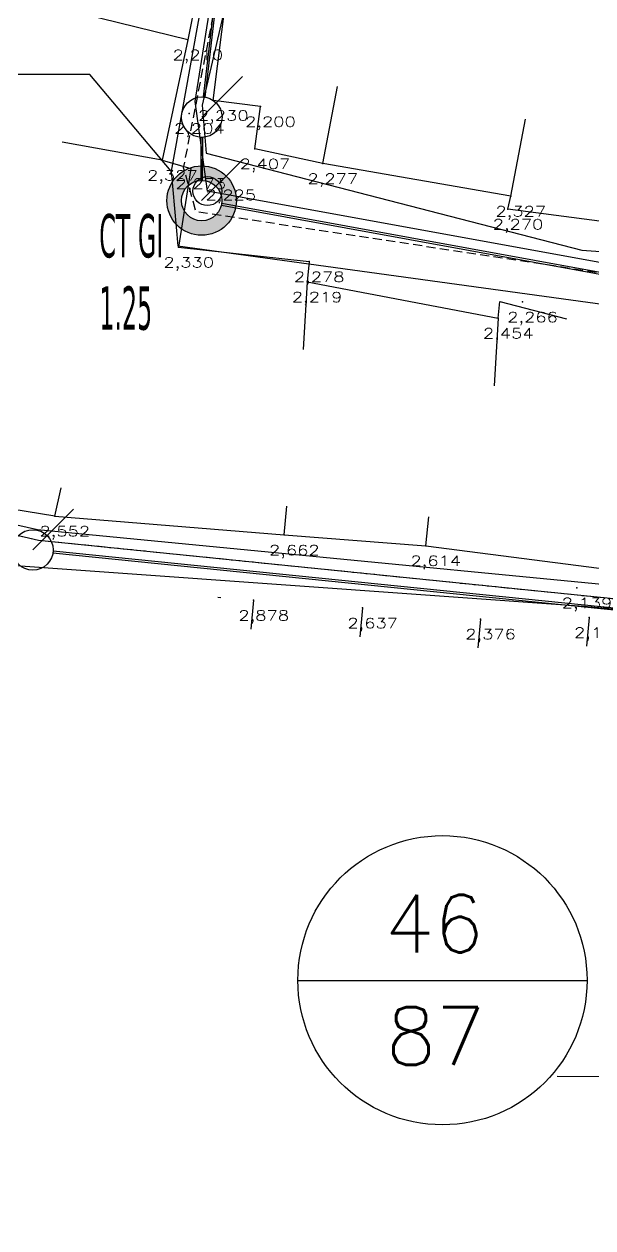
# Model space of a CAD drawing. Extents: x -160 to 364724, y -100 to 7353297.
# Drawn here: x 359217.64 to 359237.3, y 7352685.09 to 7352726.71 of the extents above; entities that cross this region are included whole.
import ezdxf
from ezdxf.enums import TextEntityAlignment as Align

# ---------------------------------------------------------------- set-up
doc = ezdxf.new("R2010")
doc.units = 0
doc.header["$LTSCALE"] = 5
for name, pattern in [('CENTER2', [1.125, 0.75, -0.125, 0.125, -0.125]), ('CONTINUO', [0]), ('DASHDOT2', [12.7, 6.35, -3.175, 0, -3.175]), ('HIDDEN2', [0.1875, 0.125, -0.0625])]:
    doc.linetypes.add(name, pattern=pattern)
for name, color, linetype in [('0-quadras', 6, 'Continuous'), ('COTAS', 1, 'Continuous'), ('ID_TRECHO_PV', 7, 'Continuous'), ('LIN - REDE EXISTENTE SECUNDÁRIA', 2, 'Continuous'), ('LT-COTAS', 7, 'CONTINUO'), ('ortofoto', 7, 'Continuous'), ('P_Eixo', 1, 'CENTER2'), ('PONTOS-AGUA_U', 7, 'Continuous'), ('PONTOS-CAIXAS_U', 1, 'Continuous'), ('PS_PONTOS_IDENTIFICACAO_LIN', 7, 'Continuous'), ('TEXTO', 7, 'Continuous'), ('TUBO_PE_80_NTS194_PN_12_5', 7, 'Continuous')]:
    doc.layers.add(name, color=color, linetype=linetype)
doc.layers.add('LT-ALINHAMENTO-PREDIAL', color=4, linetype='DASHDOT2', lineweight=25)
doc.styles.add('1_0250 R200', font='verdana.ttf', dxfattribs={"width": 0.4, "height": 0.4})
doc.styles.add('SABESP', font='ROMANS.shx', dxfattribs={"height": 2})
doc.styles.add('simplex', font='simplex.shx', dxfattribs={"width": 0.8})
doc.styles.get("Standard").update_dxf_attribs({"font": 'arial.ttf'})
picture_1 = doc.add_image_def('image1.tif', size_in_pixel=(14710, 13573))

# ---------------------------------------------------------------- blocks, each defined once
blk = doc.blocks.new('SIMB_PONTO')
at = {"color": 0}
blk.add_point((0, 0), dxfattribs=at)
for tag in ['COTA', 'PONTO', 'DESC']:
    blk.add_attdef(tag, (0, 0), '', height=1)
blk = doc.blocks.new('*U916', base_point=(550.6981, 290.3575))
blk.add_circle((550.6981, 290.3575), 0.14)
blk = doc.blocks.new('*U920', base_point=(9679.1845, 9377.7927))
at = {"const_width": 0.1, "flags": 128}
blk.add_lwpolyline([(9678.9945, 9377.7927, 1), (9679.3745, 9377.7927, 1)], format="xyb", close=True, dxfattribs=at)
blk.add_circle((9679.1845, 9377.7927), 0.24)
blk = doc.blocks.new('*U952', base_point=(550.6981, 290.3575))
blk.add_circle((550.6981, 290.3575), 0.14)
blk = doc.blocks.new('*U953', base_point=(550.6981, 290.3575))
blk.add_circle((550.6981, 290.3575), 0.14)
blk = doc.blocks.new('*U957', base_point=(550.6981, 290.3575))
blk.add_circle((550.6981, 290.3575), 0.14)

msp = doc.modelspace()

# ---------------------------------------------------------------- linework, layer by layer
at = {"layer": '0-quadras', "color": 5, "lineweight": 30, "ltscale": 0.3}
msp.add_lwpolyline([(359256.58, 7352757.24), (359238.726, 7352768.343), (359236.997, 7352765.233), (359228.087, 7352770.379), (359224.388, 7352765.295), (359214.183, 7352771.489), (359208.665, 7352764.216), (359234.097, 7352748.336), (359231.168, 7352741.834), (359228.147, 7352742.666), (359223.799, 7352723.913), (359223.935, 7352722.251), (359236.923, 7352718.896), (359272.371, 7352716.36), (359273.833, 7352731.47), (359276.03, 7352748.378)], close=True, dxfattribs=at)
for points in [[(359224.857, 7352733.467), (359222.726, 7352721.624), (359222.948, 7352719.044), (359263.975, 7352713.413), (359264.104, 7352712.276), (359271.963, 7352711.72), (359271.384, 7352704.718), (359246.899, 7352706.436), (359218.099, 7352709.223), (359209.155, 7352711.245), (359200.443, 7352712.842), (359193.564, 7352713.594), (359195.482, 7352729.616)], [(359203.002, 7352680.914), (359202.416, 7352691.073), (359205.134, 7352691.366), (359205.316, 7352695.725), (359205.771, 7352705.622), (359206.831, 7352705.856), (359206.891, 7352706.603), (359199.752, 7352706.887), (359200.379, 7352712.61), (359206.892, 7352711.341), (359215.63, 7352709.262), (359215.722, 7352708.108), (359236.988, 7352706.59), (359248.112, 7352705.563), (359271.296, 7352703.904), (359270.712, 7352696.715), (359270.273, 7352690.189), (359239.574, 7352690.304), (359239.583, 7352688.08), (359248.568, 7352688.115), (359248.573, 7352689.141), (359270.236, 7352689.021), (359270.181, 7352679.778)]]:
    msp.add_lwpolyline(points, dxfattribs=at)
at = {"layer": 'COTAS', "ltscale": 4}
msp.add_line((359227.102, 7352693.644), (359237.102, 7352693.644), dxfattribs=at)
msp.add_line((359227.102, 7352693.644), (359237.102, 7352693.644), dxfattribs=at)
at = {"layer": 'COTAS'}
msp.add_circle((359232.102, 7352693.652), 5, dxfattribs=at)
msp.add_circle((359232.102, 7352693.652), 5, dxfattribs=at)
at = {"layer": 'ID_TRECHO_PV'}
for p, q in [((359223.782, 7352723.496), (359225.189, 7352724.903)), ((359223.776, 7352720.61), (359225.183, 7352722.017)), ((359217.94, 7352708.531), (359219.347, 7352709.938))]:
    msp.add_line(p, q, dxfattribs=at)
at = {"layer": 'LIN - REDE EXISTENTE SECUNDÁRIA'}
for p, q in [((359223.975, 7352720.938), (359223.553, 7352724.036)), ((359249.063, 7352716.364, 2.195), (359223.975, 7352720.938))]:
    msp.add_line(p, q, dxfattribs=at)
at = {"layer": 'LIN - REDE EXISTENTE SECUNDÁRIA', "flags": 128}
for points in [[(359223.553, 7352724.036), (359225.263, 7352734.808)], [(359273.584, 7352704.196), (359241.425, 7352706.491), (359218.139, 7352708.859), (359207.433, 7352711.343), (359204.797, 7352704.684), (359204.176, 7352693.755)]]:
    msp.add_lwpolyline(points, dxfattribs=at)
at = {"layer": 'LIN - REDE EXISTENTE SECUNDÁRIA'}
msp.add_circle((359223.975, 7352720.938), 0.5, dxfattribs=at)
at = {"layer": 'LT-ALINHAMENTO-PREDIAL', "color": 8, "flags": 128}
for points, elevation in [([(359247.836, 7352718.683), (359247.836, 7352718.683), (359239.722, 7352719.394), (359239.758, 7352719.598), (359234.365, 7352720.316), (359234.461, 7352720.764), (359227.961, 7352721.892), (359225.615, 7352722.403), (359225.805, 7352723.862), (359224.17, 7352724.075), (359225.011, 7352730.754), (359225.264, 7352730.791), (359225.818, 7352733.966), (359226.729, 7352737.351), (359228.234, 7352742.668), (359231.14, 7352741.963)], 2.347), ([(359224.934, 7352734.361), (359223.619, 7352729.97), (359224.021, 7352729.884), (359223.295, 7352726.17), (359222.414, 7352722.006), (359223.399, 7352721.72), (359222.979, 7352718.998), (359227.491, 7352718.501), (359227.419, 7352717.799), (359234.028, 7352716.544), (359234.081, 7352717.119), (359238.599, 7352715.957), (359240.612, 7352715.698), (359241.923, 7352715.407), (359246.878, 7352714.674), (359253.071, 7352714.116), (359258.684, 7352713.135), (359263.192, 7352712.751), (359263.202, 7352711.883), (359272.382, 7352711.113)], 2.005), ([(359223.295, 7352726.17), (359213.971, 7352728.463)], 2.005), ([(359227.961, 7352721.892), (359228.477, 7352724.554)], 2.277), ([(359234.461, 7352720.764), (359234.977, 7352723.426)], 2.327), ([(359222.414, 7352722.006), (359218.948, 7352722.626)], 2.005), ([(359227.419, 7352717.799), (359227.283, 7352715.464)], 2.005), ([(359234.028, 7352716.544), (359233.892, 7352714.209)], 2.005), ([(359218.694, 7352709.703), (359226.63, 7352709.048), (359231.522, 7352708.678), (359241.003, 7352707.454), (359246.248, 7352706.844), (359252.072, 7352706.565), (359257.734, 7352706.076), (359272.042, 7352705.007)], 2.552), ([(359271.923, 7352703.512), (359258.267, 7352704.415), (359251.318, 7352705.043), (359247.968, 7352705.224), (359245.053, 7352705.585), (359237.176, 7352706.197), (359233.417, 7352706.143), (359229.339, 7352706.526), (359225.572, 7352706.791), (359216.149, 7352707.5)], 2.278), ([(359225.572, 7352706.791), (359225.482, 7352705.795)], 2.278), ([(359229.339, 7352706.526), (359229.249, 7352705.53)], 2.278), ([(359233.417, 7352706.143), (359233.327, 7352705.147)], 2.278), ([(359237.176, 7352706.197), (359237.086, 7352705.201)], 2.144)]:
    msp.add_lwpolyline(points, dxfattribs=dict(at, elevation=elevation))
at = {"layer": 'LT-ALINHAMENTO-PREDIAL', "color": 8, "ltscale": 3, "elevation": 2.552, "flags": 128}
for points in [[(359218.694, 7352709.703), (359211.597, 7352710.859), (359208.08, 7352711.84), (359204.604, 7352712.318), (359200.339, 7352713.383)], [(359218.694, 7352709.703), (359218.917, 7352710.678)], [(359226.63, 7352709.048), (359226.72, 7352710.044)], [(359231.522, 7352708.678), (359231.634, 7352709.672)]]:
    msp.add_lwpolyline(points, dxfattribs=at)
at = {"layer": 'LT-ALINHAMENTO-PREDIAL', "color": 8, "flags": 128}
msp.add_lwpolyline([(359239.574, 7352690.304), (359236.074, 7352690.32)], dxfattribs=at)
at = {"layer": 'P_Eixo', "color": 1, "linetype": 'HIDDEN2', "ltscale": 0.5}
for p, q in [((359218.139, 7352708.859), (359207.433, 7352711.343)), ((359241.425, 7352706.491), (359218.139, 7352708.859))]:
    msp.add_line(p, q, dxfattribs=at)
at = {"layer": 'P_Eixo', "color": 1, "linetype": 'HIDDEN2', "ltscale": 0.5, "elevation": 2.195, "flags": 128}
msp.add_lwpolyline([(359277.925, 7352713.464), (359249.063, 7352716.364), (359223.58, 7352720.225), (359223.153, 7352721.746), (359225.721, 7352734.903), (359228.184, 7352743.597), (359230.586, 7352743.714), (359232.614, 7352748.634), (359207.086, 7352764.298)], dxfattribs=at)
at = {"layer": 'PS_PONTOS_IDENTIFICACAO_LIN', "linetype": 'Continuous'}
msp.add_lwpolyline([(359222.726, 7352721.624), (359219.905, 7352724.974), (359200.705, 7352724.974)], dxfattribs=at)
at = {"layer": 'TUBO_PE_80_NTS194_PN_12_5', "linetype": 'Continuous'}
for points in [[(359224.983, 7352733.785), (359224.952, 7352733.788), (359223.832, 7352724.194), (359223.863, 7352724.19), (359223.895, 7352724.187), (359225.014, 7352733.781)], [(359223.781, 7352722.796), (359223.749, 7352722.796), (359223.746, 7352721.31), (359223.778, 7352721.31), (359223.809, 7352721.31), (359223.812, 7352722.796)], [(359224.465, 7352720.484), (359224.459, 7352720.453), (359248.17, 7352716.13), (359248.175, 7352716.161), (359248.181, 7352716.192), (359224.47, 7352720.515)], [(359218.636, 7352708.46), (359218.632, 7352708.429), (359240.527, 7352706.202), (359240.53, 7352706.234), (359240.533, 7352706.265), (359218.639, 7352708.491)]]:
    msp.add_lwpolyline(points, close=True, dxfattribs=at)

# ---------------------------------------------------------------- block references
at = {"layer": 'LT-COTAS'}
ref = msp.add_blockref('SIMB_PONTO', (359223.295, 7352726.17, 2.21), dxfattribs=at)
ref.add_attrib('COTA', '2,210', dxfattribs={"layer": '0', "color": 8, "height": 0.35, "style": 'simplex', "width": 1.3125, "flags": 8}).set_placement((359222.77, 7352725.47), (359224.52, 7352725.47), align=Align.FIT)
for p in [(359223.295, 7352726.17, 2.21), (359224.174, 7352724.079, 2.23), (359223.345, 7352723.626, 2.204), (359225.805, 7352723.862, 2.2), (359225.615, 7352722.403, 2.407), (359222.414, 7352722.006, 2.327), (359227.961, 7352721.892, 2.277), (359223.399, 7352721.72, 2.273), (359224.433, 7352721.328, 2.225), (359234.461, 7352720.764, 2.327), (359234.365, 7352720.316, 2.27), (359222.979, 7352718.998, 2.33), (359227.491, 7352718.501, 2.278), (359227.419, 7352717.799, 2.219), (359234.867, 7352717.106, 2.266), (359234.028, 7352716.544, 2.454), (359218.694, 7352709.703, 2.552), (359226.63, 7352709.048, 2.662), (359231.522, 7352708.678, 2.614), (359236.751, 7352707.22, 2.139), (359225.572, 7352706.791, 2.878), (359229.339, 7352706.526, 2.637), (359233.417, 7352706.143, 2.376), (359237.176, 7352706.197, 2.144)]:
    msp.add_blockref('SIMB_PONTO', p, dxfattribs=at)
ref = msp.add_blockref('SIMB_PONTO', (359224.174, 7352724.079, 2.23), dxfattribs=at)
ref.add_attrib('COTA', '2,230', dxfattribs={"layer": '0', "color": 8, "height": 0.35, "style": 'simplex', "width": 1.25, "flags": 8}).set_placement((359223.649, 7352723.379), (359225.399, 7352723.379), align=Align.FIT)
ref = msp.add_blockref('SIMB_PONTO', (359223.345, 7352723.626, 2.204), dxfattribs=at)
ref.add_attrib('COTA', '2,204', dxfattribs={"layer": '0', "color": 8, "height": 0.35, "style": 'simplex', "width": 1.235294, "flags": 8}).set_placement((359222.82, 7352722.926), (359224.57, 7352722.926), align=Align.FIT)
ref = msp.add_blockref('SIMB_PONTO', (359225.805, 7352723.862, 2.2), dxfattribs=at)
ref.add_attrib('COTA', '2,200', dxfattribs={"layer": '0', "color": 8, "height": 0.35, "style": 'simplex', "width": 1.25, "flags": 8}).set_placement((359225.28, 7352723.162), (359227.03, 7352723.162), align=Align.FIT)
ref = msp.add_blockref('SIMB_PONTO', (359225.615, 7352722.403, 2.407), dxfattribs=at)
ref.add_attrib('COTA', '2,407', dxfattribs={"layer": '0', "color": 8, "height": 0.35, "style": 'simplex', "width": 1.25, "flags": 8}).set_placement((359225.09, 7352721.703), (359226.84, 7352721.703), align=Align.FIT)
ref = msp.add_blockref('SIMB_PONTO', (359222.414, 7352722.006, 2.327), dxfattribs=at)
ref.add_attrib('COTA', '2,327', dxfattribs={"layer": '0', "color": 8, "height": 0.35, "style": 'simplex', "width": 1.25, "flags": 8}).set_placement((359221.889, 7352721.306), (359223.639, 7352721.306), align=Align.FIT)
ref = msp.add_blockref('SIMB_PONTO', (359227.961, 7352721.892, 2.277), dxfattribs=at)
ref.add_attrib('COTA', '2,277', dxfattribs={"layer": '0', "color": 8, "height": 0.35, "style": 'simplex', "width": 1.25, "flags": 8}).set_placement((359227.436, 7352721.192), (359229.186, 7352721.192), align=Align.FIT)
ref = msp.add_blockref('SIMB_PONTO', (359223.399, 7352721.72, 2.273), dxfattribs=at)
ref.add_attrib('COTA', '2,273', dxfattribs={"layer": '0', "color": 8, "height": 0.35, "style": 'simplex', "width": 1.25, "flags": 8}).set_placement((359222.874, 7352721.02), (359224.624, 7352721.02), align=Align.FIT)
ref = msp.add_blockref('SIMB_PONTO', (359224.433, 7352721.328, 2.225), dxfattribs=at)
ref.add_attrib('COTA', '2,225', dxfattribs={"layer": '0', "color": 8, "height": 0.35, "style": 'simplex', "width": 1.25, "flags": 8}).set_placement((359223.908, 7352720.628), (359225.658, 7352720.628), align=Align.FIT)
ref = msp.add_blockref('SIMB_PONTO', (359234.461, 7352720.764, 2.327), dxfattribs=at)
ref.add_attrib('COTA', '2,327', dxfattribs={"layer": '0', "color": 8, "height": 0.35, "style": 'simplex', "width": 1.25, "flags": 8}).set_placement((359233.936, 7352720.064), (359235.686, 7352720.064), align=Align.FIT)
ref = msp.add_blockref('SIMB_PONTO', (359234.365, 7352720.316, 2.27), dxfattribs=at)
ref.add_attrib('COTA', '2,270', dxfattribs={"layer": '0', "color": 8, "height": 0.35, "style": 'simplex', "width": 1.25, "flags": 8}).set_placement((359233.84, 7352719.616), (359235.59, 7352719.616), align=Align.FIT)
ref = msp.add_blockref('SIMB_PONTO', (359222.979, 7352718.998, 2.33), dxfattribs=at)
ref.add_attrib('COTA', '2,330', dxfattribs={"layer": '0', "color": 8, "height": 0.35, "style": 'simplex', "width": 1.25, "flags": 8}).set_placement((359222.454, 7352718.298), (359224.204, 7352718.298), align=Align.FIT)
ref = msp.add_blockref('SIMB_PONTO', (359227.491, 7352718.501, 2.278), dxfattribs=at)
ref.add_attrib('COTA', '2,278', dxfattribs={"layer": '0', "color": 8, "height": 0.35, "style": 'simplex', "width": 1.25, "flags": 8}).set_placement((359226.966, 7352717.801), (359228.716, 7352717.801), align=Align.FIT)
ref = msp.add_blockref('SIMB_PONTO', (359227.419, 7352717.799, 2.219), dxfattribs=at)
ref.add_attrib('COTA', '2,219', dxfattribs={"layer": '0', "color": 8, "height": 0.35, "style": 'simplex', "width": 1.329114, "flags": 8}).set_placement((359226.894, 7352717.099), (359228.644, 7352717.099), align=Align.FIT)
ref = msp.add_blockref('SIMB_PONTO', (359234.867, 7352717.106, 2.266), dxfattribs=at)
ref.add_attrib('COTA', '2,266', dxfattribs={"layer": '0', "color": 8, "height": 0.35, "style": 'simplex', "width": 1.26506, "flags": 8}).set_placement((359234.342, 7352716.406), (359236.092, 7352716.406), align=Align.FIT)
ref = msp.add_blockref('SIMB_PONTO', (359234.028, 7352716.544, 2.454), dxfattribs=at)
ref.add_attrib('COTA', '2,454', dxfattribs={"layer": '0', "color": 8, "height": 0.35, "style": 'simplex', "width": 1.235294, "flags": 8}).set_placement((359233.503, 7352715.844), (359235.253, 7352715.844), align=Align.FIT)
ref = msp.add_blockref('SIMB_PONTO', (359218.694, 7352709.703, 2.552), dxfattribs=at)
ref.add_attrib('COTA', '2,552', dxfattribs={"layer": '0', "color": 8, "height": 0.35, "style": 'simplex', "width": 1.25, "flags": 8}).set_placement((359218.169, 7352709.003), (359219.919, 7352709.003), align=Align.FIT)
ref = msp.add_blockref('SIMB_PONTO', (359226.63, 7352709.048, 2.662), dxfattribs=at)
ref.add_attrib('COTA', '2,662', dxfattribs={"layer": '0', "color": 8, "height": 0.35, "style": 'simplex', "width": 1.25, "flags": 8}).set_placement((359226.105, 7352708.348), (359227.855, 7352708.348), align=Align.FIT)
ref = msp.add_blockref('SIMB_PONTO', (359231.522, 7352708.678, 2.614), dxfattribs=at)
ref.add_attrib('COTA', '2,614', dxfattribs={"layer": '0', "color": 8, "height": 0.35, "style": 'simplex', "width": 1.296296, "flags": 8}).set_placement((359230.997, 7352707.978), (359232.747, 7352707.978), align=Align.FIT)
ref = msp.add_blockref('SIMB_PONTO', (359236.751, 7352707.22, 2.139), dxfattribs=at)
ref.add_attrib('COTA', '2,139', dxfattribs={"layer": '0', "color": 8, "height": 0.35, "style": 'simplex', "width": 1.329114, "flags": 8}).set_placement((359236.226, 7352706.52), (359237.976, 7352706.52), align=Align.FIT)
ref = msp.add_blockref('SIMB_PONTO', (359225.572, 7352706.791, 2.878), dxfattribs=at)
ref.add_attrib('COTA', '2,878', dxfattribs={"layer": '0', "color": 8, "height": 0.35, "style": 'simplex', "width": 1.25, "flags": 8}).set_placement((359225.047, 7352706.091), (359226.797, 7352706.091), align=Align.FIT)
ref = msp.add_blockref('SIMB_PONTO', (359229.339, 7352706.526, 2.637), dxfattribs=at)
ref.add_attrib('COTA', '2,637', dxfattribs={"layer": '0', "color": 8, "height": 0.35, "style": 'simplex', "width": 1.25, "flags": 8}).set_placement((359228.814, 7352705.826), (359230.564, 7352705.826), align=Align.FIT)
ref = msp.add_blockref('SIMB_PONTO', (359233.417, 7352706.143, 2.376), dxfattribs=at)
ref.add_attrib('COTA', '2,376', dxfattribs={"layer": '0', "color": 8, "height": 0.35, "style": 'simplex', "width": 1.26506, "flags": 8}).set_placement((359232.892, 7352705.443), (359234.642, 7352705.443), align=Align.FIT)
ref = msp.add_blockref('SIMB_PONTO', (359237.176, 7352706.197, 2.144), dxfattribs=at)
ref.add_attrib('COTA', '2,144', dxfattribs={"layer": '0', "color": 8, "height": 0.35, "style": 'simplex', "width": 1.296296, "flags": 8}).set_placement((359236.651, 7352705.497), (359238.401, 7352705.497), align=Align.FIT)
at = {"layer": 'PONTOS-AGUA_U', "xscale": 5, "yscale": 5, "zscale": 5}
for name, p in [('*U952', (359223.782, 7352723.496)), ('*U916', (359223.776, 7352720.61)), ('*U953', (359223.776, 7352720.61)), ('*U957', (359217.94, 7352708.531))]:
    msp.add_blockref(name, p, dxfattribs=at)
at = {"layer": 'PONTOS-CAIXAS_U', "xscale": 5, "yscale": 5, "zscale": 5}
msp.add_blockref('*U920', (359223.776, 7352720.61), dxfattribs=at)

# ---------------------------------------------------------------- texts
at = {"layer": 'LIN - REDE EXISTENTE SECUNDÁRIA', "insert": (359220.234, 7352720.146), "char_height": 1.5, "width": 2.69755, "attachment_point": 1, "style": '1_0250 R200'}
msp.add_mtext('CT GI 1.25', dxfattribs=at)
at = {"layer": 'TEXTO', "style": 'SABESP'}
for s, p in [('46', (359231.812, 7352694.611)), ('46', (359231.812, 7352694.611)), ('87', (359231.871, 7352690.723)), ('87', (359231.871, 7352690.723))]:
    msp.add_text(s, height=2, dxfattribs=at).set_placement(p, align=Align.CENTER)

# ---------------------------------------------------------------- pictures from other files: only their frames are drawn
image = msp.add_image(picture_1, insert=(359073.892, 7352258.636), size_in_units=(734.398, 677.634), dxfattribs=dict(fade=70))
image.dxf.flags = 14
at = {"layer": 'ortofoto'}
image = msp.add_image(picture_1, insert=(359073.892, 7352258.636), size_in_units=(734.398, 677.634), dxfattribs=dict(at, fade=29))
image.dxf.flags = 14

doc.saveas('drawing.dxf')
